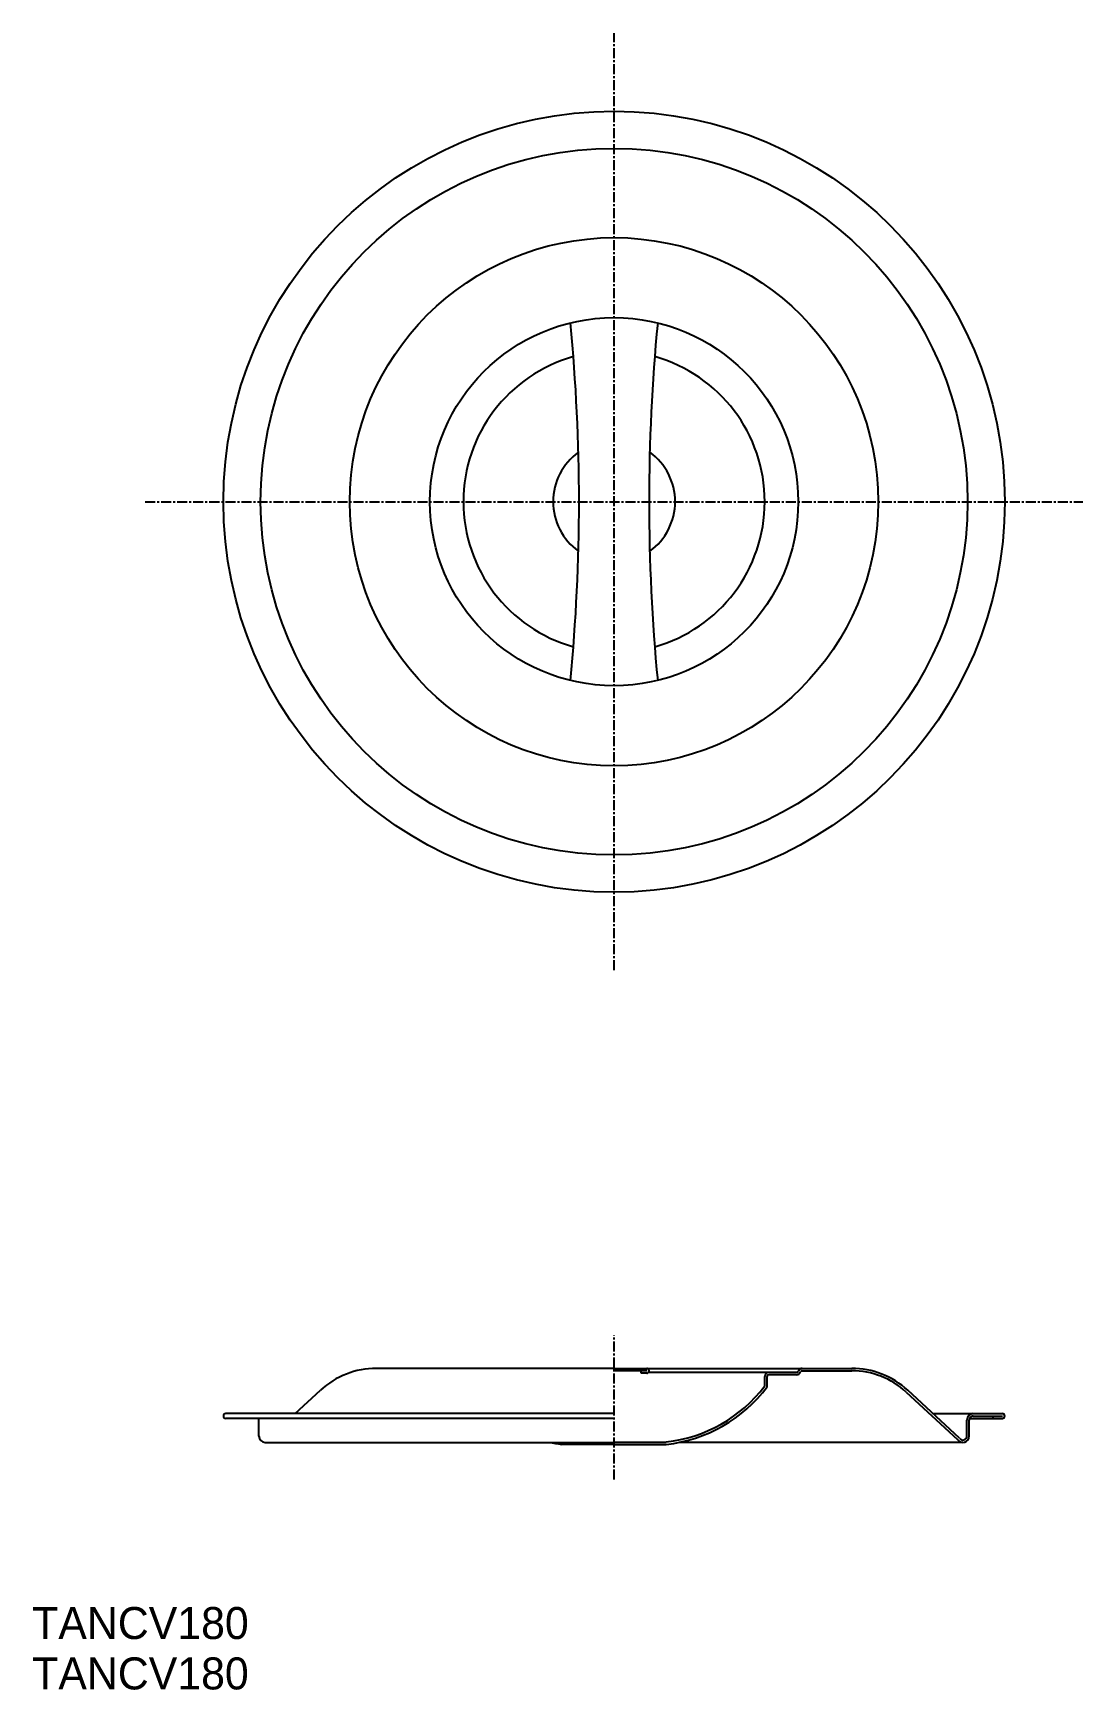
# Model space of a CAD drawing. Extents: x 83 to 345, y 54 to 468.
import ezdxf

# ---------------------------------------------------------------- set-up
doc = ezdxf.new("R2010")
doc.units = 0
doc.header["$LTSCALE"] = 2
doc.linetypes.add('CENTER', pattern=[2, 1.25, -0.25, 0.25, -0.25])
doc.layers.get('0').update_dxf_attribs({"linetype": 'CONTINUOUS'})
doc.layers.add('CENTER', color=1, linetype='CENTER')

msp = doc.modelspace()

# ---------------------------------------------------------------- linework, layer by layer
at = {"color": 7, "linetype": 'CONTINUOUS'}
for p, q in [((228.36, 133.91), (168.98, 133.91)), ((228.36, 133.91), (287.73, 133.91)), ((236.51, 133.31), (228.36, 133.31)), ((235.11, 132.71), (235.11, 133.31)), ((236.51, 132.71), (235.11, 132.71)), ((274.01, 132.91), (236.95, 132.91)), ((275.3, 133.31), (287.75, 133.31)), ((148.7, 122.61), (155, 128.44)), ((266.01, 129.51), (266.01, 131.91)), ((266.61, 129.31), (266.61, 131.91)), ((273.96, 132.31), (267.01, 132.31)), ((314.68, 116.45), (301.71, 128.44)), ((301.33, 128), (314.18, 116.11)), ((228.36, 122.61), (131.36, 122.61)), ((228.36, 121.41), (131.36, 121.41)), ((139.61, 117.01), (139.61, 121.41)), ((308.01, 122.61), (325.36, 122.61)), ((316.51, 117.01), (316.51, 121.01)), ((317.11, 117.01), (317.11, 121.01)), ((317.19, 121.41), (325.36, 121.41)), ((318.11, 122.01), (325.36, 122.01)), ((322.96, 122.01), (322.96, 121.41)), ((141.21, 115.41), (228.36, 115.41)), ((228.36, 114.91), (215.36, 114.91)), ((228.36, 115.51), (241.36, 115.51)), ((228.36, 114.91), (241.36, 114.91)), ((315.51, 115.41), (244.59, 115.41))]:
    msp.add_line(p, q, dxfattribs=at)
for radius in [97.6, 88.3, 66, 46]:
    msp.add_circle((228.36, 350.54), radius, dxfattribs=at)
for centre, radius, start, end in [((-245.93, 350.54), 465.54, 354.4913, 5.5087), ((702.64, 350.54), 465.54, 174.4913, 185.5087), ((228.36, 350.54), 37.65, 105.6614, 254.3386), ((228.36, 350.54), 37.65, 285.6614, 74.3386), ((228.36, 350.54), 15.25, 125.7715, 234.2285), ((228.36, 350.54), 15.25, 305.7715, 54.2285), ((168.98, 113.31), 20.6, 90, 132.7594), ((236.51, 133.31), 0.6, 270, 90), ((267.01, 131.91), 1, 90, 180), ((273.96, 133.31), 1, 270, 343.3985), ((274.01, 133.31), 0.4, 270, 343.3985), ((275.36, 132.91), 1, 90, 163.3985), ((275.3, 132.91), 0.4, 90, 163.3985), ((287.73, 113.31), 20.6, 47.2406, 90), ((287.75, 113.31), 20, 47.2352, 90), ((237.34, 151.29), 36, 276.408, 322.781), ((237.34, 151.29), 36.6, 276.3552, 323.0984), ((267.01, 131.91), 0.4, 90, 180), ((131.36, 122.01), 0.6, 90, 270), ((138.61, 121.01), 1, 360, 23.5782), ((318.11, 121.01), 1.6, 90, 180), ((318.11, 121.01), 1, 90, 180), ((325.36, 122.01), 0.6, 270, 90), ((141.21, 117.01), 1.6, 180, 270), ((315.51, 117.01), 1.6, 214.2433, 0), ((315.51, 117.01), 1, 214.6532, 0), ((219.37, 151.29), 36.6, 258.5775, 263.6448)]:
    msp.add_arc(centre, radius, start, end, dxfattribs=at)
at = {"layer": 'CENTER', "color": 1, "linetype": 'CENTER'}
for p, q in [((228.36, 233.42), (228.36, 467.66)), ((111.24, 350.54), (345.48, 350.54)), ((228.36, 106.11), (228.36, 142.18))]:
    msp.add_line(p, q, dxfattribs=at)

# ---------------------------------------------------------------- texts
for p in [(82.98, 66.26), (82.98, 53.67)]:
    msp.add_text('TANCV180', height=8).set_placement(p)

doc.saveas('drawing.dxf')
